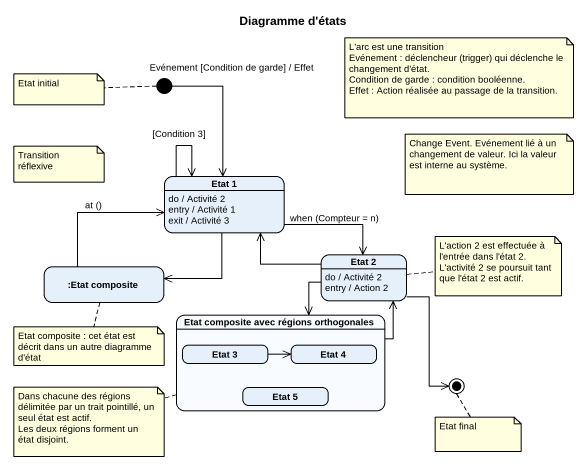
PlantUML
@startuml
title Diagramme d'états
hide empty description
state initial1 <<start>>
state "Etat 1" as Etat_1
Etat_1 : do / Activité 2
Etat_1 : entry / Activité 1
Etat_1 : exit / Activité 3
state ":Etat composite" as Etat_composite
state "Etat 2" as Etat_2
Etat_2 : do / Activité 2
Etat_2 : entry / Action 2
state "Etat composite avec régions orthogonales" as Etat_composite_avec_régions {
  state "Etat 3" as Etat_3
  state "Etat 4" as Etat_4
  state "Etat 5" as Etat_5
}
state final1 <<end>>
initial1 --> Etat_1 : Evénement [Condition de garde] / Effet
Etat_1 --> Etat_1 : [Condition 3]
Etat_1 --> Etat_composite
Etat_1 -right-> Etat_2 : when (Compteur = n)
Etat_composite -up-> Etat_1 : at ()
Etat_2 -left-> Etat_1
Etat_2 --> Etat_composite_avec_régions
Etat_2 --> final1
Etat_composite_avec_régions -up-> Etat_2
Etat_3 -right-> Etat_4
note as N1
  L'arc est une transition
  Evénement : déclencheur (trigger) qui déclenche le changement d'état.
  Condition de garde : condition booléenne.
  Effet : Action réalisée au passage de la transition.
end note
note left of initial1 : Etat initial
note as N3
  Transition réflexive
end note
note as N4
  Change Event. Evénement lié à un changement de valeur. Ici la valeur est interne au système.
end note
note right of Etat_2
  L'action 2 est effectuée à l'entrée dans l'état 2.
  L'activité 2 se poursuit tant que l'état 2 est actif.
end note
note bottom of Etat_composite : Etat composite : cet état est décrit dans un autre diagramme d'état
note left of Etat_composite_avec_régions
  Dans chacune des régions délimitée par un trait pointillé, un seul état est actif.
  Les deux régions forment un état disjoint.
end note
note bottom of final1 : Etat final
@enduml
